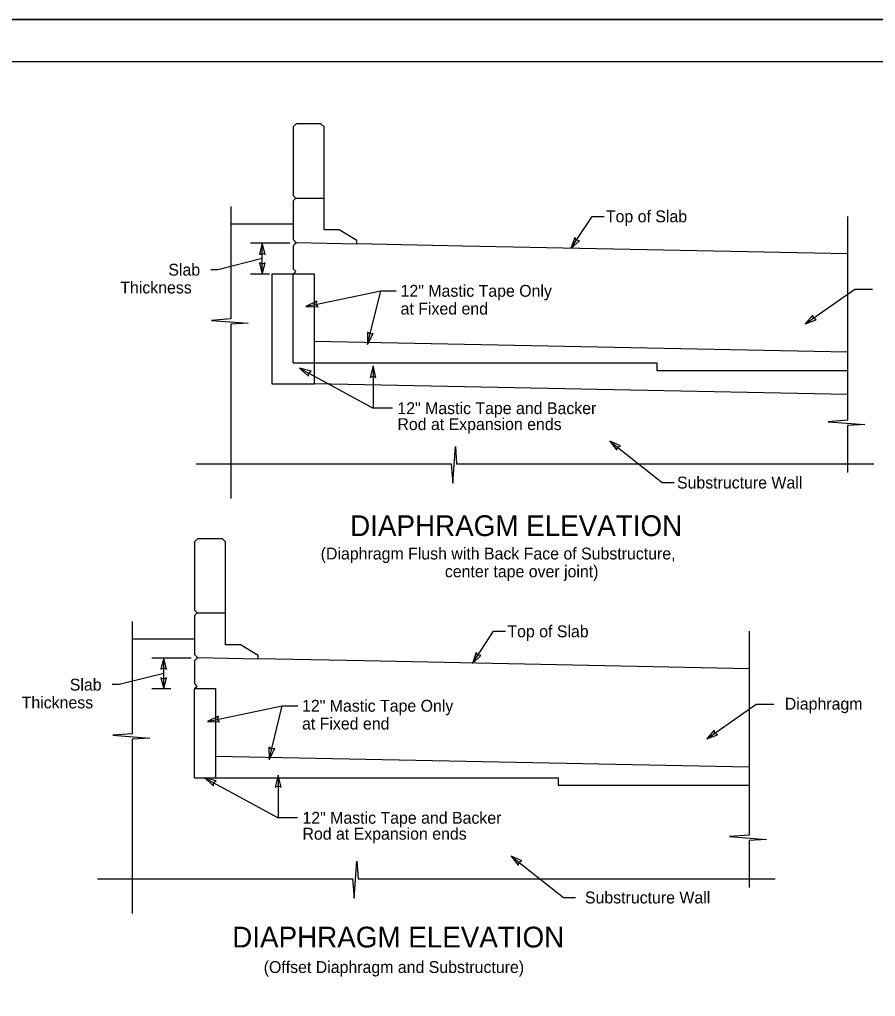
# Model space of a CAD drawing. Extents: x 0 to 36, y 0 to 22.
# Drawn here: x 15.21 to 25.3, y 10.48 to 22 of the extents above; entities that cross this region are included whole.
import ezdxf

# ---------------------------------------------------------------- set-up
doc = ezdxf.new("R2010")
doc.units = 0
for name, color, linetype in [('01-Slab', 7, 'Continuous'), ('03-Dimensions', 7, 'Continuous'), ('Level 2', 7, 'Continuous'), ('S_PL_Dimens_PR', 7, 'Continuous'), ('S_PL_Hidden_PR', 7, 'Continuous'), ('S_PL_Pattrn_PR', 7, 'Continuous'), ('S_PL_SlabLn_PR', 7, 'Continuous'), ('SB_PL_BORDER', 7, 'Continuous'), ('SB_PL_CUTLINE2_PR', 7, 'Continuous'), ('SB_PL_CUTLINE_PR', 7, 'Continuous'), ('SB_PL_SBL4_PR', 7, 'Continuous')]:
    doc.layers.add(name, color=color, linetype=linetype)

# ---------------------------------------------------------------- blocks, each defined once
blk = doc.blocks.new('ARHEAD')
at = {"layer": '03-Dimensions'}
blk.add_lwpolyline([(0, 0), (-0.133, 0.033), (-0.117, 0), (-0.133, -0.033)], close=True, dxfattribs=at)
blk = doc.blocks.new('Arhead_')
at = {"layer": 'S_PL_Dimens_PR'}
blk.add_lwpolyline([(0, 0), (-0.157, 0.039), (-0.138, 0), (-0.157, -0.039)], close=True, dxfattribs=at)

msp = doc.modelspace()

# ---------------------------------------------------------------- linework, layer by layer
at = {"layer": '01-Slab'}
for p, q in [((18.469, 20.77), (18.433, 20.734)), ((18.761, 20.77), (18.469, 20.77)), ((18.797, 20.734), (18.761, 20.77)), ((18.433, 20.734), (18.433, 19.927)), ((18.797, 19.52), (18.797, 20.734)), ((18.433, 19.864), (18.433, 19.406)), ((17.307, 15.877), (17.271, 15.841)), ((17.271, 15.841), (17.271, 15.034)), ((17.599, 15.877), (17.307, 15.877)), ((17.635, 15.841), (17.599, 15.877)), ((17.635, 14.627), (17.635, 15.841)), ((17.271, 14.971), (17.271, 14.513))]:
    msp.add_line(p, q, dxfattribs=at)
for points in [[(19.183, 19.395), (18.974, 19.52), (18.797, 19.52)], [(18.021, 14.502), (17.812, 14.627), (17.635, 14.627)]]:
    msp.add_lwpolyline(points, dxfattribs=at)
at = {"layer": 'Level 2'}
msp.add_lwpolyline([(2.5, 1.475), (35.5, 1.475), (35.5, 21.5), (2.5, 21.5)], close=True, dxfattribs=at)
at = {"layer": 'S_PL_Dimens_PR'}
for p, q in [((21.708, 19.299), (21.958, 19.679)), ((21.958, 19.679), (22.098, 19.679)), ((18.394, 19.364), (17.929, 19.364)), ((18.069, 18.999), (18.069, 19.364)), ((18.069, 19.181), (17.546, 19.05)), ((17.546, 19.05), (17.461, 19.05)), ((18.153, 18.999), (17.929, 18.999)), ((18.584, 18.617), (19.466, 18.801)), ((19.311, 18.169), (19.466, 18.801)), ((19.466, 18.801), (19.649, 18.801)), ((24.47, 18.41), (25.053, 18.82)), ((25.053, 18.82), (25.262, 18.82)), ((18.507, 17.89), (19.375, 17.417)), ((19.375, 17.912), (19.375, 17.417)), ((19.603, 17.417), (19.375, 17.417)), ((22.166, 17.029), (22.783, 16.54)), ((22.783, 16.54), (22.923, 16.54)), ((20.546, 14.406), (20.796, 14.786)), ((20.796, 14.786), (20.936, 14.786)), ((17.232, 14.471), (16.767, 14.471)), ((16.907, 14.106), (16.907, 14.471)), ((16.907, 14.288), (16.384, 14.157)), ((16.384, 14.157), (16.299, 14.157)), ((16.991, 14.106), (16.767, 14.106)), ((17.422, 13.724), (18.304, 13.908)), ((18.149, 13.276), (18.304, 13.908)), ((18.304, 13.908), (18.487, 13.908)), ((23.308, 13.517), (23.891, 13.927)), ((23.891, 13.927), (24.1, 13.927)), ((17.388, 13.06), (18.256, 12.587)), ((18.256, 13.082), (18.256, 12.587)), ((18.484, 12.587), (18.256, 12.587)), ((21.004, 12.136), (21.621, 11.647)), ((21.621, 11.647), (21.761, 11.647))]:
    msp.add_line(p, q, dxfattribs=at)
at = {"layer": 'S_PL_Hidden_PR'}
for p, q in [((18.464, 19.895), (18.797, 19.895)), ((18.469, 19.37), (19.183, 19.354)), ((18.433, 17.953), (22.719, 17.953)), ((22.719, 17.953), (22.719, 17.863)), ((22.719, 17.863), (24.969, 17.863)), ((17.302, 15.002), (17.635, 15.002)), ((17.307, 14.477), (18.021, 14.461)), ((17.271, 13.06), (21.557, 13.06)), ((21.557, 13.06), (21.557, 12.97)), ((21.557, 12.97), (23.807, 12.97))]:
    msp.add_line(p, q, dxfattribs=at)
for points in [[(18.433, 17.953), (18.433, 18.999)], [(17.271, 13.06), (17.271, 14.106)]]:
    msp.add_lwpolyline(points, dxfattribs=at)
at = {"layer": 'S_PL_Pattrn_PR'}
for p, q in [((17.698, 19.794), (17.698, 19.418)), ((24.969, 19.679), (24.969, 17.277)), ((17.698, 19.418), (17.698, 18.472)), ((18.683, 18.999), (18.183, 18.999)), ((17.698, 18.472), (17.47, 18.453)), ((17.47, 18.453), (17.904, 18.42)), ((17.904, 18.42), (17.698, 18.407)), ((17.698, 18.407), (17.698, 16.352)), ((24.969, 18.077), (18.683, 18.203)), ((18.183, 17.703), (18.683, 17.703)), ((24.969, 17.577), (18.683, 17.703)), ((24.969, 17.277), (24.74, 17.258)), ((24.74, 17.258), (25.174, 17.225)), ((25.174, 17.225), (24.969, 17.212)), ((24.969, 17.212), (24.969, 16.66)), ((20.314, 16.533), (20.347, 16.967)), ((20.347, 16.967), (20.36, 16.762)), ((17.289, 16.762), (20.295, 16.762)), ((20.295, 16.762), (20.314, 16.533)), ((20.36, 16.762), (25.279, 16.762)), ((16.536, 14.901), (16.536, 14.525)), ((23.807, 14.786), (23.807, 12.384)), ((16.536, 14.525), (16.536, 13.579)), ((17.521, 14.106), (17.271, 14.106)), ((16.536, 13.579), (16.308, 13.56)), ((16.308, 13.56), (16.742, 13.527)), ((16.742, 13.527), (16.536, 13.514)), ((16.536, 13.514), (16.536, 11.459)), ((23.807, 13.184), (17.521, 13.31)), ((23.807, 12.384), (23.578, 12.365)), ((23.578, 12.365), (24.012, 12.332)), ((24.012, 12.332), (23.807, 12.319)), ((23.807, 12.319), (23.807, 11.767)), ((19.152, 11.64), (19.185, 12.074)), ((19.185, 12.074), (19.198, 11.869)), ((16.127, 11.869), (19.133, 11.869)), ((19.133, 11.869), (19.152, 11.64)), ((19.198, 11.869), (24.117, 11.869))]:
    msp.add_line(p, q, dxfattribs=at)
for points in [[(18.183, 18.999), (18.183, 18.036), (18.183, 17.703)], [(18.683, 17.703), (18.683, 18.999)], [(17.521, 13.06), (17.521, 14.106)]]:
    msp.add_lwpolyline(points, dxfattribs=at)
at = {"layer": 'S_PL_SlabLn_PR'}
for p, q in [((18.464, 19.895), (18.433, 19.927)), ((18.464, 19.895), (18.433, 19.864)), ((18.433, 19.587), (17.698, 19.587)), ((18.469, 19.37), (18.433, 19.406)), ((18.433, 19.332), (18.469, 19.37)), ((18.464, 19.364), (18.433, 19.332)), ((19.183, 19.354), (19.183, 19.395)), ((20.433, 19.329), (19.183, 19.354)), ((18.433, 19.332), (18.433, 19.062)), ((24.969, 19.238), (20.433, 19.329)), ((18.433, 19.062), (18.464, 19.03)), ((18.464, 19.03), (18.433, 18.999)), ((17.302, 15.002), (17.271, 15.034)), ((17.302, 15.002), (17.271, 14.971)), ((17.271, 14.694), (16.536, 14.694)), ((17.307, 14.477), (17.271, 14.513)), ((17.271, 14.439), (17.307, 14.477)), ((17.302, 14.471), (17.271, 14.439)), ((17.271, 14.439), (17.271, 14.169)), ((18.021, 14.461), (18.021, 14.502)), ((19.271, 14.436), (18.021, 14.461)), ((23.807, 14.345), (19.271, 14.436)), ((17.271, 14.169), (17.302, 14.137)), ((17.302, 14.137), (17.271, 14.106))]:
    msp.add_line(p, q, dxfattribs=at)
at = {"layer": 'SB_PL_BORDER'}
msp.add_lwpolyline([(35.5, 21.5), (2.5, 21.5), (2.5, 1.475), (0, 0), (0, 22), (36, 22), (36, 0), (0, 0), (2.5, 1.475), (35.5, 1.475)], close=True, dxfattribs=at)
at = {"layer": 'SB_PL_CUTLINE2_PR'}
msp.add_lwpolyline([(36, 0), (36, 22), (2, 22), (2, 0)], close=True, dxfattribs=at)
at = {"layer": 'SB_PL_CUTLINE_PR'}
msp.add_lwpolyline([(0, 22), (36, 22), (36, 0), (0, 0)], close=True, dxfattribs=at)
msp.add_lwpolyline([(0, 22), (36, 22), (36, 0), (0, 0)], close=True, dxfattribs=at)
at = {"layer": 'SB_PL_SBL4_PR'}
msp.add_lwpolyline([(2.5, 0.5), (35.5, 0.5), (35.5, 21.5), (2.5, 21.5)], close=True, dxfattribs=at)

# ---------------------------------------------------------------- block references
at = {"layer": 'S_PL_Dimens_PR'}
for p, rotation in [((18.069, 19.364), 90), ((21.708, 19.299), -123.3688750128705), ((18.069, 18.999), -90), ((24.47, 18.41), -144.90292313853362), ((22.166, 17.029), 141.55780140215526), ((20.546, 14.406), -123.3688750128705), ((16.907, 14.471), 90), ((16.907, 14.106), -90), ((23.308, 13.517), -144.90292313853362), ((21.004, 12.136), 141.55780140215526)]:
    msp.add_blockref('ARHEAD', p, dxfattribs=dict(at, rotation=rotation))
for p, xscale, yscale, rotation in [((18.584, 18.617), 0.8898305084745761, 0.8898305084745763, -168.225788881175), ((19.311, 18.169), 0.8898305084745762, 0.8898305084745763, -103.71546524955859), ((18.507, 17.89), 0.889830508474576, 0.8898305084745761, 151.53987875835873), ((19.375, 17.918), 0.8898305084745761, 0.8898305084745761, 90), ((17.422, 13.724), 0.8898305084745761, 0.8898305084745763, -168.225788881175), ((18.149, 13.276), 0.8898305084745762, 0.8898305084745763, -103.71546524955859), ((17.388, 13.06), 0.889830508474576, 0.8898305084745761, 151.53987875835873), ((18.256, 13.088), 0.8898305084745761, 0.8898305084745761, 90)]:
    msp.add_blockref('Arhead_', p, dxfattribs=dict(at, xscale=xscale, yscale=yscale, rotation=rotation))

# ---------------------------------------------------------------- texts
for s, height, p in [('Top of Slab', 0.14, (22.12, 19.609)), ('Slab', 0.14, (16.962, 18.98)), ('Thickness', 0.14, (16.395, 18.77)), ('12" Mastic Tape Only', 0.14, (19.7, 18.731)), ('at Fixed end', 0.14, (19.7, 18.521)), ('12" Mastic Tape and Backer', 0.14, (19.662, 17.347)), ('Rod at Expansion ends', 0.14, (19.662, 17.159)), ('Substructure Wall', 0.14, (22.958, 16.47)), ('DIAPHRAGM ELEVATION', 0.245, (19.105, 15.909)), ('(Diaphragm Flush with Back Face of Substructure,', 0.14, (18.758, 15.633)), ('center tape over joint)', 0.14, (20.222, 15.423)), ('Top of Slab', 0.14, (20.959, 14.716)), ('Slab', 0.14, (15.8, 14.087)), ('Thickness', 0.14, (15.233, 13.877)), ('12" Mastic Tape Only', 0.14, (18.538, 13.838)), ('Diaphragm', 0.14, (24.229, 13.862)), ('at Fixed end', 0.14, (18.538, 13.628)), ('12" Mastic Tape and Backer', 0.14, (18.543, 12.517)), ('Rod at Expansion ends', 0.14, (18.543, 12.329)), ('Substructure Wall', 0.14, (21.873, 11.577)), ('DIAPHRAGM ELEVATION', 0.245, (17.715, 11.058)), ('(Offset Diaphragm and Substructure)', 0.14, (18.086, 10.757))]:
    msp.add_text(s, height=height, dxfattribs=at).set_placement(p)

doc.saveas('drawing.dxf')
